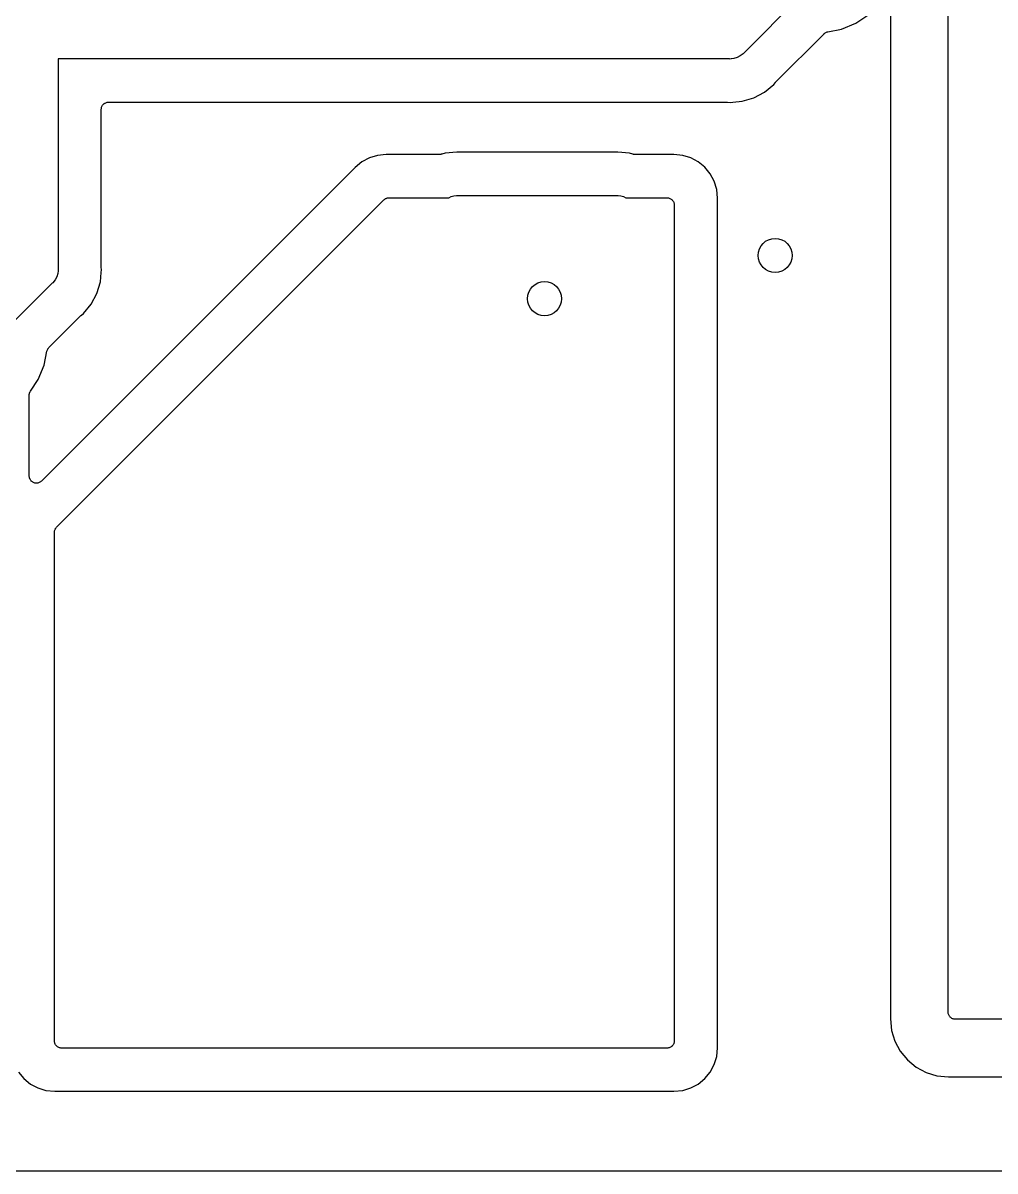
# Model space of a CAD drawing. Extents: x 122.4 to 185.8, y -118.8 to -64.3.
# Drawn here: x 144.23 to 161.35, y -118.75 to -98.52 of the extents above; entities that cross this region are included whole.
import ezdxf

# ---------------------------------------------------------------- set-up
doc = ezdxf.new("R2010")
doc.units = 0
doc.layers.add('BLACK', color=7, linetype='CONTINUOUS')

msp = doc.modelspace()

# ---------------------------------------------------------------- linework, layer by layer
at = {"layer": 'BLACK', "linetype": 'CONTINUOUS'}
for p, q in [((160.528, -115.951), (160.528, -84.8263)), ((158.076, -97.8965), (156.925, -99.0485)), ((159.512, -98.2943), (159.512, -116.072)), ((158.649, -98.6253), (158.904, -98.52)), ((158.904, -98.52), (159.133, -98.3671)), ((157.494, -99.5564), (158.342, -98.7082)), ((158.342, -98.7082), (158.343, -98.708)), ((158.343, -98.708), (158.344, -98.707)), ((158.343, -98.708), (158.343, -98.708)), ((158.343, -98.708), (158.343, -98.708)), ((158.344, -98.707), (158.353, -98.6996)), ((158.353, -98.6996), (158.362, -98.6923)), ((158.362, -98.692), (158.363, -98.6915)), ((158.362, -98.6923), (158.362, -98.692)), ((158.363, -98.6915), (158.373, -98.6861)), ((158.373, -98.6861), (158.384, -98.6806)), ((158.384, -98.6804), (158.385, -98.6801)), ((158.384, -98.6806), (158.384, -98.6804)), ((158.385, -98.6801), (158.396, -98.6768)), ((158.396, -98.6768), (158.407, -98.6735)), ((158.407, -98.6735), (158.649, -98.6253)), ((156.811, -99.1298), (156.751, -99.1479)), ((156.866, -99.1003), (156.811, -99.1298)), ((156.915, -99.0606), (156.866, -99.1003)), ((156.925, -99.0485), (156.915, -99.0606)), ((156.673, -99.1525), (144.844, -99.1525)), ((144.844, -99.1525), (144.844, -102.854)), ((156.689, -99.154), (156.673, -99.1525)), ((156.705, -99.1525), (156.689, -99.154)), ((156.751, -99.1479), (156.705, -99.1525)), ((157.104, -99.8372), (157.292, -99.7369)), ((157.292, -99.7369), (157.456, -99.602)), ((157.456, -99.602), (157.486, -99.5656)), ((157.486, -99.5656), (157.487, -99.5643)), ((157.487, -99.5643), (157.491, -99.5605)), ((157.491, -99.5605), (157.494, -99.5564)), ((145.635, -99.9606), (145.643, -99.9514)), ((145.643, -99.9511), (145.644, -99.9508)), ((145.643, -99.9514), (145.643, -99.9511)), ((145.644, -99.9508), (145.653, -99.9433)), ((145.653, -99.9433), (145.662, -99.9357)), ((145.662, -99.9357), (145.663, -99.9355)), ((145.663, -99.9352), (145.674, -99.9297)), ((145.663, -99.9355), (145.663, -99.9352)), ((145.674, -99.9297), (145.684, -99.9241)), ((145.684, -99.9241), (145.685, -99.924)), ((145.685, -99.9237), (145.696, -99.9204)), ((145.685, -99.924), (145.685, -99.9237)), ((145.696, -99.9204), (145.708, -99.9169)), ((145.708, -99.9169), (145.709, -99.9168)), ((145.708, -99.9169), (145.708, -99.9169)), ((145.709, -99.9168), (145.721, -99.9157)), ((145.721, -99.9157), (145.732, -99.9145)), ((145.732, -99.9145), (156.63, -99.9145)), ((156.63, -99.9145), (156.632, -99.9145)), ((156.632, -99.9145), (156.637, -99.9151)), ((156.637, -99.9151), (156.642, -99.9151)), ((156.642, -99.9151), (156.689, -99.9197)), ((156.689, -99.9197), (156.736, -99.9151)), ((156.736, -99.9151), (156.901, -99.8989)), ((156.736, -99.9151), (156.736, -99.9151)), ((156.901, -99.8989), (157.104, -99.8372)), ((145.606, -100.04), (145.607, -100.028)), ((145.606, -100.041), (145.606, -100.04)), ((145.606, -100.042), (145.606, -100.041)), ((145.606, -100.041), (145.606, -100.041)), ((145.606, -100.041), (145.606, -100.041)), ((145.606, -102.811), (145.606, -100.042)), ((145.607, -100.028), (145.608, -100.016)), ((145.608, -100.015), (145.612, -100.004)), ((145.608, -100.016), (145.608, -100.015)), ((145.608, -100.016), (145.608, -100.016)), ((145.612, -100.004), (145.615, -99.9923)), ((145.615, -99.9923), (145.616, -99.9919)), ((145.616, -99.9915), (145.622, -99.981)), ((145.616, -99.9919), (145.616, -99.9915)), ((145.622, -99.981), (145.627, -99.9705)), ((145.627, -99.9701), (145.628, -99.9697)), ((145.627, -99.9705), (145.627, -99.9701)), ((145.628, -99.9697), (145.635, -99.9606)), ((150.199, -100.967), (150.079, -101.066)), ((150.331, -100.897), (150.199, -100.967)), ((150.473, -100.853), (150.331, -100.897)), ((150.628, -100.838), (150.473, -100.853)), ((151.567, -100.838), (150.628, -100.838)), ((151.573, -100.837), (151.567, -100.838)), ((151.578, -100.838), (151.573, -100.837)), ((151.585, -100.836), (151.578, -100.838)), ((151.592, -100.836), (151.585, -100.836)), ((151.597, -100.834), (151.592, -100.836)), ((151.602, -100.833), (151.597, -100.834)), ((151.604, -100.833), (151.602, -100.833)), ((151.666, -100.814), (151.604, -100.833)), ((151.87, -100.794), (151.666, -100.814)), ((154.708, -100.794), (151.87, -100.794)), ((154.912, -100.814), (154.708, -100.794)), ((154.974, -100.833), (154.912, -100.814)), ((154.979, -100.834), (154.974, -100.833)), ((154.984, -100.835), (154.979, -100.834)), ((154.991, -100.836), (154.984, -100.835)), ((154.998, -100.837), (154.991, -100.836)), ((155.004, -100.837), (154.998, -100.837)), ((155.009, -100.838), (155.004, -100.837)), ((155.011, -100.838), (155.009, -100.838)), ((155.696, -100.838), (155.011, -100.838)), ((155.851, -100.853), (155.696, -100.838)), ((155.993, -100.897), (155.851, -100.853)), ((156.125, -100.967), (155.993, -100.897)), ((156.24, -101.062), (156.125, -100.967)), ((150.079, -101.066), (144.552, -106.592)), ((156.335, -101.177), (156.24, -101.062)), ((156.405, -101.309), (156.335, -101.177)), ((156.449, -101.451), (156.405, -101.309)), ((151.768, -101.579), (151.815, -101.565)), ((151.815, -101.565), (151.864, -101.56)), ((151.864, -101.56), (154.714, -101.56)), ((154.714, -101.56), (154.763, -101.565)), ((154.763, -101.565), (154.81, -101.579)), ((156.464, -101.606), (156.449, -101.451)), ((144.817, -107.405), (150.585, -101.637)), ((150.585, -101.637), (150.586, -101.636)), ((150.585, -101.637), (150.585, -101.637)), ((150.585, -101.637), (150.585, -101.637)), ((150.585, -101.637), (150.585, -101.637)), ((150.586, -101.636), (150.595, -101.629)), ((150.595, -101.629), (150.604, -101.621)), ((150.604, -101.621), (150.605, -101.621)), ((150.605, -101.62), (150.616, -101.615)), ((150.605, -101.621), (150.605, -101.62)), ((150.616, -101.615), (150.626, -101.61)), ((150.626, -101.61), (150.627, -101.609)), ((150.627, -101.609), (150.639, -101.606)), ((150.627, -101.609), (150.627, -101.609)), ((150.639, -101.606), (150.65, -101.602)), ((150.65, -101.602), (150.651, -101.602)), ((150.651, -101.602), (150.663, -101.601)), ((150.651, -101.602), (150.651, -101.602)), ((150.663, -101.601), (150.675, -101.6)), ((150.675, -101.6), (151.729, -101.6)), ((151.729, -101.6), (151.768, -101.579)), ((154.81, -101.579), (154.849, -101.6)), ((154.849, -101.6), (155.575, -101.6)), ((155.575, -101.6), (155.576, -101.6)), ((155.576, -101.6), (155.576, -101.6)), ((155.576, -101.6), (155.576, -101.6)), ((155.576, -101.6), (155.577, -101.6)), ((155.577, -101.6), (155.589, -101.601)), ((155.589, -101.601), (155.601, -101.603)), ((155.601, -101.603), (155.601, -101.603)), ((155.601, -101.603), (155.601, -101.603)), ((155.601, -101.603), (155.613, -101.606)), ((155.613, -101.606), (155.624, -101.61)), ((155.624, -101.61), (155.625, -101.61)), ((155.625, -101.61), (155.625, -101.61)), ((155.625, -101.61), (155.635, -101.616)), ((155.635, -101.616), (155.646, -101.622)), ((155.646, -101.622), (155.646, -101.622)), ((155.646, -101.622), (155.647, -101.622)), ((155.647, -101.622), (155.656, -101.63)), ((155.656, -101.63), (155.665, -101.638)), ((155.665, -101.638), (155.665, -101.638)), ((155.665, -101.638), (155.666, -101.638)), ((155.666, -101.638), (155.673, -101.647)), ((155.673, -101.647), (155.681, -101.657)), ((155.681, -101.657), (155.681, -101.657)), ((155.681, -101.657), (155.681, -101.657)), ((155.681, -101.657), (155.687, -101.668)), ((155.687, -101.668), (155.692, -101.679)), ((155.692, -101.679), (155.693, -101.679)), ((155.693, -101.679), (155.693, -101.679)), ((155.693, -101.679), (155.696, -101.691)), ((155.696, -101.691), (155.7, -101.702)), ((155.7, -101.702), (155.7, -101.703)), ((155.7, -101.703), (155.7, -101.703)), ((155.7, -101.703), (155.701, -101.715)), ((155.701, -101.715), (155.702, -101.727)), ((155.702, -101.727), (155.702, -116.459)), ((156.464, -116.58), (156.464, -101.606)), ((144.821, -102.992), (144.791, -103.047)), ((144.839, -102.932), (144.821, -102.992)), ((144.844, -102.886), (144.839, -102.932)), ((144.844, -102.854), (144.845, -102.87)), ((144.845, -102.87), (144.844, -102.886)), ((144.844, -102.886), (144.844, -102.886)), ((145.59, -103.082), (145.606, -102.917)), ((145.606, -102.816), (145.606, -102.811)), ((145.606, -102.821), (145.606, -102.816)), ((145.606, -102.823), (145.606, -102.821)), ((145.611, -102.87), (145.606, -102.823)), ((145.606, -102.917), (145.611, -102.87)), ((145.606, -102.917), (145.606, -102.917)), ((144.739, -103.106), (143.871, -103.974)), ((144.752, -103.096), (144.739, -103.106)), ((144.791, -103.047), (144.752, -103.096)), ((145.528, -103.285), (145.59, -103.082)), ((145.428, -103.473), (145.528, -103.285)), ((145.293, -103.637), (145.428, -103.473)), ((144.682, -104.24), (145.247, -103.675)), ((145.247, -103.675), (145.249, -103.674)), ((145.249, -103.674), (145.253, -103.671)), ((145.253, -103.671), (145.257, -103.667)), ((145.257, -103.667), (145.293, -103.637)), ((144.599, -104.547), (144.647, -104.305)), ((144.647, -104.305), (144.648, -104.305)), ((144.648, -104.304), (144.651, -104.293)), ((144.648, -104.305), (144.648, -104.304)), ((144.648, -104.305), (144.648, -104.305)), ((144.648, -104.305), (144.648, -104.305)), ((144.651, -104.293), (144.655, -104.281)), ((144.655, -104.28), (144.661, -104.27)), ((144.655, -104.281), (144.655, -104.28)), ((144.655, -104.281), (144.655, -104.281)), ((144.661, -104.27), (144.666, -104.26)), ((144.666, -104.26), (144.667, -104.259)), ((144.667, -104.258), (144.675, -104.249)), ((144.667, -104.259), (144.667, -104.258)), ((144.675, -104.249), (144.682, -104.24)), ((144.494, -104.802), (144.599, -104.547)), ((144.357, -105.007), (144.494, -104.802)), ((144.351, -105.017), (144.357, -105.007)), ((144.335, -106.502), (144.335, -105.077)), ((144.335, -105.077), (144.336, -105.077)), ((144.336, -105.077), (144.335, -105.077)), ((144.335, -105.077), (144.336, -105.077)), ((144.336, -105.076), (144.337, -105.064)), ((144.336, -105.077), (144.336, -105.076)), ((144.337, -105.064), (144.338, -105.052)), ((144.338, -105.051), (144.342, -105.04)), ((144.338, -105.052), (144.338, -105.051)), ((144.338, -105.052), (144.338, -105.052)), ((144.342, -105.04), (144.345, -105.029)), ((144.345, -105.029), (144.346, -105.028)), ((144.346, -105.027), (144.351, -105.017)), ((144.346, -105.028), (144.346, -105.027)), ((144.337, -106.514), (144.335, -106.502)), ((144.338, -106.526), (144.337, -106.514)), ((144.338, -106.527), (144.338, -106.526)), ((144.341, -106.539), (144.338, -106.527)), ((144.338, -106.527), (144.338, -106.527)), ((144.345, -106.55), (144.341, -106.539)), ((144.345, -106.551), (144.345, -106.55)), ((144.345, -106.55), (144.345, -106.55)), ((144.351, -106.561), (144.345, -106.551)), ((144.356, -106.572), (144.351, -106.561)), ((144.357, -106.572), (144.356, -106.572)), ((144.357, -106.573), (144.357, -106.572)), ((144.364, -106.582), (144.357, -106.573)), ((144.372, -106.591), (144.364, -106.582)), ((144.372, -106.592), (144.372, -106.591)), ((144.382, -106.599), (144.372, -106.592)), ((144.372, -106.592), (144.372, -106.592)), ((144.391, -106.607), (144.382, -106.599)), ((144.391, -106.608), (144.391, -106.607)), ((144.391, -106.607), (144.391, -106.607)), ((144.402, -106.613), (144.391, -106.608)), ((144.413, -106.619), (144.402, -106.613)), ((144.425, -106.623), (144.413, -106.619)), ((144.413, -106.619), (144.413, -106.619)), ((144.413, -106.619), (144.413, -106.619)), ((144.437, -106.627), (144.425, -106.623)), ((144.449, -106.628), (144.437, -106.627)), ((144.437, -106.627), (144.437, -106.627)), ((144.437, -106.627), (144.437, -106.627)), ((144.461, -106.629), (144.449, -106.628)), ((144.462, -106.629), (144.461, -106.629)), ((144.461, -106.629), (144.461, -106.629)), ((144.474, -106.628), (144.462, -106.629)), ((144.486, -106.627), (144.474, -106.628)), ((144.498, -106.624), (144.486, -106.627)), ((144.486, -106.627), (144.486, -106.627)), ((144.486, -106.627), (144.486, -106.627)), ((144.51, -106.62), (144.498, -106.624)), ((144.521, -106.614), (144.51, -106.62)), ((144.51, -106.62), (144.51, -106.62)), ((144.51, -106.62), (144.51, -106.62)), ((144.532, -106.609), (144.521, -106.614)), ((144.542, -106.601), (144.532, -106.609)), ((144.532, -106.609), (144.532, -106.609)), ((144.532, -106.609), (144.532, -106.609)), ((144.551, -106.593), (144.542, -106.601)), ((144.552, -106.592), (144.551, -106.593)), ((144.551, -106.593), (144.551, -106.593)), ((144.551, -106.593), (144.551, -106.593)), ((144.551, -106.593), (144.551, -106.593)), ((144.79, -107.445), (144.796, -107.434)), ((144.796, -107.434), (144.801, -107.424)), ((144.801, -107.424), (144.802, -107.423)), ((144.802, -107.423), (144.81, -107.414)), ((144.802, -107.423), (144.802, -107.423)), ((144.81, -107.414), (144.817, -107.405)), ((144.78, -107.493), (144.781, -107.481)), ((144.78, -107.494), (144.78, -107.493)), ((144.78, -107.495), (144.78, -107.494)), ((144.78, -107.494), (144.78, -107.494)), ((144.78, -107.494), (144.78, -107.494)), ((144.78, -116.459), (144.78, -107.495)), ((144.781, -107.481), (144.783, -107.47)), ((144.783, -107.468), (144.786, -107.457)), ((144.783, -107.469), (144.783, -107.468)), ((144.783, -107.47), (144.783, -107.469)), ((144.786, -107.457), (144.79, -107.446)), ((144.79, -107.446), (144.79, -107.445)), ((144.79, -107.445), (144.79, -107.445)), ((159.512, -116.072), (159.532, -116.276)), ((160.529, -115.963), (160.528, -115.951)), ((160.53, -115.975), (160.529, -115.963)), ((160.53, -115.976), (160.53, -115.975)), ((160.53, -115.975), (160.53, -115.975)), ((160.534, -115.987), (160.53, -115.976)), ((160.537, -115.999), (160.534, -115.987)), ((160.538, -115.999), (160.537, -115.999)), ((160.537, -115.999), (160.537, -115.999)), ((160.543, -116.01), (160.538, -115.999)), ((160.549, -116.021), (160.543, -116.01)), ((160.557, -116.031), (160.549, -116.021)), ((160.549, -116.021), (160.549, -116.021)), ((160.549, -116.021), (160.549, -116.021)), ((160.564, -116.04), (160.557, -116.031)), ((160.565, -116.04), (160.564, -116.04)), ((160.574, -116.048), (160.565, -116.04)), ((160.565, -116.04), (160.565, -116.04)), ((160.583, -116.056), (160.574, -116.048)), ((160.584, -116.056), (160.583, -116.056)), ((160.595, -116.062), (160.584, -116.056)), ((160.584, -116.056), (160.584, -116.056)), ((160.605, -116.068), (160.595, -116.062)), ((160.606, -116.068), (160.605, -116.068)), ((160.605, -116.068), (160.605, -116.068)), ((160.617, -116.072), (160.606, -116.068)), ((160.629, -116.075), (160.617, -116.072)), ((160.641, -116.077), (160.629, -116.075)), ((160.629, -116.075), (160.629, -116.075)), ((160.629, -116.075), (160.629, -116.075)), ((160.653, -116.078), (160.641, -116.077)), ((160.654, -116.078), (160.653, -116.078)), ((160.655, -116.078), (160.654, -116.078)), ((160.654, -116.078), (160.654, -116.078)), ((160.654, -116.078), (160.654, -116.078)), ((166.497, -116.078), (160.655, -116.078)), ((159.532, -116.276), (159.59, -116.467)), ((144.781, -116.471), (144.78, -116.459)), ((144.782, -116.483), (144.781, -116.471)), ((144.782, -116.484), (144.782, -116.483)), ((144.782, -116.483), (144.782, -116.483)), ((144.786, -116.495), (144.782, -116.484)), ((144.789, -116.507), (144.786, -116.495)), ((144.79, -116.507), (144.789, -116.507)), ((144.789, -116.507), (144.789, -116.507)), ((144.795, -116.518), (144.79, -116.507)), ((144.801, -116.529), (144.795, -116.518)), ((144.809, -116.539), (144.801, -116.529)), ((144.801, -116.529), (144.801, -116.529)), ((144.801, -116.529), (144.801, -116.529)), ((144.816, -116.548), (144.809, -116.539)), ((144.817, -116.548), (144.816, -116.548)), ((144.826, -116.556), (144.817, -116.548)), ((144.817, -116.548), (144.817, -116.548)), ((155.672, -116.54), (155.664, -116.549)), ((155.664, -116.549), (155.664, -116.549)), ((155.664, -116.549), (155.664, -116.55)), ((155.68, -116.531), (155.672, -116.54)), ((155.686, -116.519), (155.68, -116.53)), ((155.68, -116.53), (155.68, -116.53)), ((155.68, -116.53), (155.68, -116.531)), ((155.692, -116.509), (155.686, -116.519)), ((155.696, -116.497), (155.692, -116.508)), ((155.692, -116.508), (155.692, -116.509)), ((155.692, -116.509), (155.692, -116.509)), ((155.699, -116.485), (155.696, -116.497)), ((155.701, -116.473), (155.699, -116.485)), ((155.699, -116.485), (155.699, -116.485)), ((155.699, -116.485), (155.699, -116.485)), ((155.702, -116.461), (155.701, -116.473)), ((155.702, -116.459), (155.702, -116.46)), ((155.702, -116.46), (155.702, -116.46)), ((155.702, -116.46), (155.702, -116.46)), ((155.702, -116.46), (155.702, -116.461)), ((159.59, -116.467), (159.684, -116.642)), ((144.835, -116.564), (144.826, -116.556)), ((144.836, -116.564), (144.835, -116.564)), ((144.847, -116.57), (144.836, -116.564)), ((144.836, -116.564), (144.836, -116.564)), ((144.857, -116.576), (144.847, -116.57)), ((144.858, -116.576), (144.857, -116.576)), ((144.857, -116.576), (144.857, -116.576)), ((144.869, -116.58), (144.858, -116.576)), ((144.881, -116.583), (144.869, -116.58)), ((144.893, -116.585), (144.881, -116.583)), ((144.881, -116.583), (144.881, -116.583)), ((144.881, -116.583), (144.881, -116.583)), ((144.905, -116.586), (144.893, -116.585)), ((144.906, -116.586), (144.905, -116.586)), ((144.907, -116.586), (144.906, -116.586)), ((144.906, -116.586), (144.906, -116.586)), ((144.906, -116.586), (144.906, -116.586)), ((155.575, -116.586), (144.907, -116.586)), ((155.587, -116.585), (155.575, -116.586)), ((155.599, -116.584), (155.587, -116.585)), ((155.6, -116.584), (155.599, -116.584)), ((155.599, -116.584), (155.599, -116.584)), ((155.611, -116.58), (155.6, -116.584)), ((155.623, -116.577), (155.611, -116.58)), ((155.634, -116.571), (155.623, -116.576)), ((155.623, -116.576), (155.623, -116.577)), ((155.623, -116.577), (155.623, -116.577)), ((155.645, -116.565), (155.634, -116.571)), ((155.655, -116.557), (155.645, -116.565)), ((155.645, -116.565), (155.645, -116.565)), ((155.645, -116.565), (155.645, -116.565)), ((155.664, -116.55), (155.655, -116.557)), ((156.405, -116.877), (156.449, -116.735)), ((156.449, -116.735), (156.464, -116.58)), ((159.684, -116.642), (159.81, -116.796)), ((156.335, -117.009), (156.405, -116.877)), ((159.81, -116.796), (159.964, -116.922)), ((159.964, -116.922), (160.139, -117.016)), ((144.147, -117.009), (144.242, -117.124)), ((144.242, -117.124), (144.357, -117.219)), ((156.125, -117.219), (156.24, -117.124)), ((156.24, -117.124), (156.335, -117.009)), ((160.139, -117.016), (160.33, -117.074)), ((160.33, -117.074), (160.534, -117.094)), ((160.534, -117.094), (166.618, -117.094)), ((144.357, -117.219), (144.489, -117.289)), ((144.489, -117.289), (144.631, -117.333)), ((144.631, -117.333), (144.786, -117.348)), ((144.786, -117.348), (155.696, -117.348)), ((155.696, -117.348), (155.851, -117.333)), ((155.851, -117.333), (155.993, -117.289)), ((155.993, -117.289), (156.125, -117.219)), ((183.566, -118.753), (124.639, -118.753))]:
    msp.add_line(p, q, dxfattribs=at)
at = {"layer": 'BLACK'}
for centre in [(157.48, -102.616), (153.416, -103.378)]:
    msp.add_circle(centre, 0.3, dxfattribs=at)

doc.saveas('drawing.dxf')
